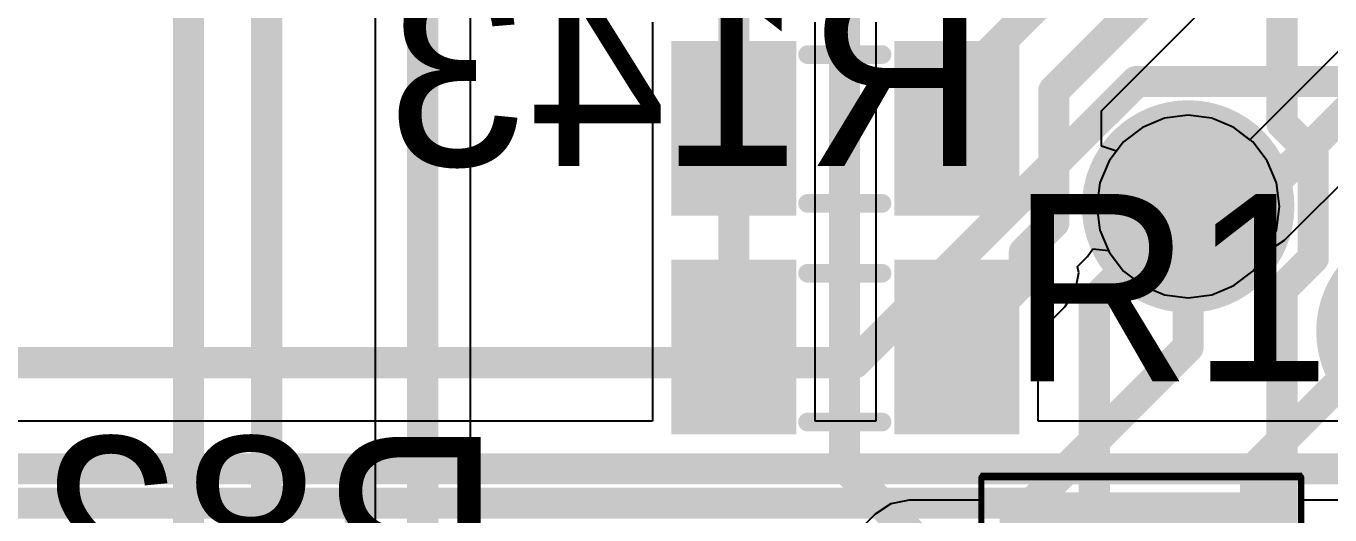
# Model space of a CAD drawing. Header units: millimetres. Extents: x 50.7 to 141.9, y 26.7 to 123.6.
# Drawn here: x 104.6 to 115.2, y 76.1 to 80.08 of the extents above; entities that cross this region are included whole.
import ezdxf

# ---------------------------------------------------------------- set-up
doc = ezdxf.new("R2010")
doc.units = ezdxf.units.MM
for name, color, linetype in [('BottomLayer', 5, 'Continuous'), ('BottomOverlay', 54, 'Continuous'), ('BottomPaste', 16, 'Continuous'), ('BottomSolder', 6, 'Continuous'), ('InternalPlane1', 76, 'Continuous'), ('InternalPlane3', 216, 'Continuous'), ('Mechanical15', 56, 'Continuous'), ('MidLayer1', 16, 'Continuous'), ('MidLayer2', 76, 'Continuous'), ('MidLayer3', 90, 'Continuous'), ('MidLayer4', 156, 'Continuous'), ('MultiLayer', 9, 'Continuous'), ('TopLayer', 1, 'Continuous'), ('TopOverlay', 2, 'Continuous'), ('TopPaste', 8, 'Continuous'), ('TopSolder', 216, 'Continuous')]:
    doc.layers.add(name, color=color, linetype=linetype)

msp = doc.modelspace()

# ---------------------------------------------------------------- linework, layer by layer
at = {"layer": 'BottomLayer'}
for p, q in [((113.342, 79.392), (114.528, 80.578)), ((115.852, 80.461), (114.548, 79.156)), ((109.692, 80.112), (109.692, 78.384)), ((111.012, 78.384), (111.012, 80.112)), ((111.506, 80.112), (111.506, 78.384)), ((114.829, 78.338), (116.058, 79.568)), ((113.342, 79.103), (113.342, 79.392)), ((113.854, 79.331), (113.675, 79.256)), ((114.046, 79.356), (113.854, 79.331)), ((114.238, 79.331), (114.046, 79.356)), ((114.417, 79.256), (114.238, 79.331)), ((113.675, 79.256), (113.521, 79.138)), ((114.548, 79.156), (114.417, 79.256)), ((113.463, 79.063), (113.342, 79.103)), ((113.521, 79.138), (113.463, 79.063)), ((109.692, 78.384), (109.692, 78.384)), ((109.692, 78.384), (109.692, 78.334)), ((111.012, 78.334), (111.012, 78.384)), ((111.012, 78.384), (111.012, 78.384)), ((111.012, 78.384), (111.012, 78.384)), ((111.506, 78.384), (111.506, 78.384)), ((111.506, 78.384), (111.506, 78.334)), ((109.692, 78.334), (109.692, 78.334)), ((109.692, 78.334), (109.692, 76.868)), ((111.012, 76.868), (111.012, 78.334)), ((111.012, 78.334), (111.012, 78.334)), ((111.506, 78.334), (111.506, 78.334)), ((111.506, 78.334), (111.506, 76.868)), ((113.228, 78.206), (113.27, 78.268)), ((113.27, 78.268), (113.397, 78.256)), ((113.397, 78.256), (113.403, 78.242)), ((113.403, 78.242), (113.521, 78.088)), ((114.571, 78.088), (114.689, 78.242)), ((114.689, 78.242), (114.694, 78.252)), ((114.694, 78.252), (114.703, 78.254)), ((114.703, 78.254), (114.829, 78.338)), ((113.147, 78.124), (113.228, 78.206)), ((113.128, 77.924), (113.157, 78.072)), ((113.157, 78.072), (113.147, 78.124)), ((113.157, 78.072), (113.157, 78.072)), ((113.521, 78.088), (113.675, 77.97)), ((114.417, 77.97), (114.571, 78.088)), ((113.043, 77.798), (113.128, 77.924)), ((113.675, 77.97), (113.854, 77.895)), ((114.238, 77.895), (114.417, 77.97)), ((113.854, 77.895), (114.046, 77.87)), ((114.046, 77.87), (114.238, 77.895)), ((112.827, 77.581), (113.043, 77.798)), ((112.827, 76.868), (112.827, 77.581)), ((109.692, 76.868), (104.494, 76.868)), ((111.506, 76.868), (111.012, 76.868)), ((115.494, 76.868), (112.827, 76.868))]:
    msp.add_line(p, q, dxfattribs=at)
at = {"layer": 'BottomLayer', "const_width": 0.254}
for points in [[(110.352, 79.248), (110.352, 81.153)], [(112.954, 79.553), (114.408, 81.007)], [(114.554, 78.613), (116.418, 80.477)], [(112.166, 79.598), (112.954, 80.386)], [(112.166, 79.248), (112.166, 79.598)], [(112.954, 78.481), (112.954, 79.553)], [(110.352, 77.47), (110.352, 79.248)], [(114.046, 78.613), (114.554, 78.613)], [(112.714, 78.241), (112.954, 78.481)], [(112.714, 78.127), (112.714, 78.241)], [(112.714, 78.127), (112.769, 78.072)], [(112.166, 77.47), (112.769, 78.072)], [(112.769, 78.072), (112.769, 78.072)], [(104.333, 76.479), (116.611, 76.479)], [(107.315, 74.041), (107.315, 76.479)]]:
    msp.add_lwpolyline(points, dxfattribs=at)
at = {"layer": 'BottomLayer'}
for points, const_width in [([(112.103, 79.598, 1), (112.23, 79.598, 1)], 0.127), ([(112.103, 79.598, 1), (112.23, 79.598, 1)], 0.127), ([(112.89, 79.553, 1), (113.017, 79.553, 1)], 0.127), ([(112.89, 79.553, 1), (113.017, 79.553, 1)], 0.127), ([(110.288, 79.248, 1), (110.415, 79.248, 1)], 0.127), ([(110.288, 79.248, 1), (110.415, 79.248, 1)], 0.127), ([(112.103, 79.248, 1), (112.23, 79.248, 1)], 0.127), ([(113.805, 78.613, 1), (114.287, 78.613, 1)], 0.483), ([(113.983, 78.613, 1), (114.109, 78.613, 1)], 0.127), ([(114.49, 78.613, 1), (114.618, 78.613, 1)], 0.127), ([(114.49, 78.613, 1), (114.618, 78.613, 1)], 0.127), ([(112.89, 78.481, 1), (113.017, 78.481, 1)], 0.127), ([(112.89, 78.481, 1), (113.017, 78.481, 1)], 0.127), ([(112.651, 78.241, 1), (112.778, 78.241, 1)], 0.127), ([(112.651, 78.241, 1), (112.778, 78.241, 1)], 0.127), ([(112.651, 78.127, 1), (112.778, 78.127, 1)], 0.127), ([(112.651, 78.127, 1), (112.778, 78.127, 1)], 0.127), ([(112.705, 78.072, 1), (112.832, 78.072, 1)], 0.127), ([(112.705, 78.072, 1), (112.832, 78.072, 1)], 0.127), ([(112.705, 78.072, 1), (112.832, 78.072, 1)], 0.127), ([(112.705, 78.072, 1), (112.832, 78.072, 1)], 0.127), ([(110.288, 77.47, 1), (110.415, 77.47, 1)], 0.127), ([(112.103, 77.47, 1), (112.23, 77.47, 1)], 0.127), ([(107.251, 76.479, 1), (107.379, 76.479, 1)], 0.127)]:
    msp.add_lwpolyline(points, format="xyb", close=True, dxfattribs=dict(at, const_width=const_width))
for points in [[(109.946, 78.638), (110.758, 78.638), (109.946, 79.858), (110.758, 79.858)], [(111.76, 78.638), (112.573, 78.638), (111.76, 79.858), (112.573, 79.858)], [(109.946, 76.86), (110.758, 76.86), (109.946, 78.08), (110.758, 78.08)], [(111.76, 76.86), (112.573, 76.86), (111.76, 78.08), (112.573, 78.08)]]:
    msp.add_solid(points, dxfattribs=at)
at = {"layer": 'BottomOverlay', "const_width": 0.152}
for points in [[(110.952, 79.848), (111.557, 79.848)], [(110.952, 78.638), (111.557, 78.638)], [(110.952, 78.07), (111.557, 78.07)], [(110.952, 76.86), (111.557, 76.86)]]:
    msp.add_lwpolyline(points, dxfattribs=at)
at = {"layer": 'BottomOverlay', "const_width": 0.0762}
for points in [[(110.914, 79.848, 1), (110.99, 79.848, 1)], [(111.519, 79.848, 1), (111.595, 79.848, 1)], [(110.914, 78.638, 1), (110.99, 78.638, 1)], [(111.519, 78.638, 1), (111.595, 78.638, 1)], [(110.914, 78.07, 1), (110.99, 78.07, 1)], [(111.519, 78.07, 1), (111.595, 78.07, 1)], [(110.914, 76.86, 1), (110.99, 76.86, 1)], [(111.519, 76.86, 1), (111.595, 76.86, 1)]]:
    msp.add_lwpolyline(points, format="xyb", close=True, dxfattribs=at)
at = {"layer": 'BottomPaste'}
for points in [[(109.946, 78.638), (110.758, 78.638), (109.946, 79.858), (110.758, 79.858)], [(111.76, 78.638), (112.573, 78.638), (111.76, 79.858), (112.573, 79.858)], [(109.946, 76.86), (110.758, 76.86), (109.946, 78.08), (110.758, 78.08)], [(111.76, 76.86), (112.573, 76.86), (111.76, 78.08), (112.573, 78.08)]]:
    msp.add_solid(points, dxfattribs=at)
at = {"layer": 'BottomSolder', "const_width": 0.584}
msp.add_lwpolyline([(113.754, 78.613, 1), (114.338, 78.613, 1)], format="xyb", close=True, dxfattribs=at)
at = {"layer": 'BottomSolder'}
for points in [[(109.844, 78.537), (110.86, 78.537), (109.844, 79.959), (110.86, 79.959)], [(111.658, 78.537), (112.674, 78.537), (111.658, 79.959), (112.674, 79.959)], [(109.844, 76.759), (110.86, 76.759), (109.844, 78.181), (110.86, 78.181)], [(111.658, 76.759), (112.674, 76.759), (111.658, 78.181), (112.674, 78.181)]]:
    msp.add_solid(points, dxfattribs=at)
at = {"layer": 'InternalPlane1', "const_width": 0.864}
for points in [[(113.614, 78.613, 1), (114.478, 78.613, 1)], [(115.519, 77.597, 1), (116.383, 77.597, 1)]]:
    msp.add_lwpolyline(points, format="xyb", close=True, dxfattribs=at)
at = {"layer": 'InternalPlane3', "const_width": 0.864}
for points in [[(113.614, 78.613, 1), (114.478, 78.613, 1)], [(115.519, 77.597, 1), (116.383, 77.597, 1)]]:
    msp.add_lwpolyline(points, format="xyb", close=True, dxfattribs=at)
at = {"layer": 'Mechanical15', "const_width": 0.05}
for points in [[(112.365, 74.211), (112.365, 76.411)], [(112.365, 76.411), (114.965, 76.411)], [(114.965, 74.211), (114.965, 76.411)]]:
    msp.add_lwpolyline(points, dxfattribs=at)
at = {"layer": 'Mechanical15', "const_width": 0.025}
for points in [[(112.353, 76.411, 1), (112.377, 76.411, 1)], [(112.353, 76.411, 1), (112.377, 76.411, 1)], [(114.953, 76.411, 1), (114.977, 76.411, 1)], [(114.953, 76.411, 1), (114.977, 76.411, 1)]]:
    msp.add_lwpolyline(points, format="xyb", close=True, dxfattribs=at)
at = {"layer": 'MidLayer1', "const_width": 0.254}
for points in [[(111.339, 77.343), (113.625, 79.629)], [(113.625, 79.629), (116.967, 79.629)], [(114.046, 77.47), (114.046, 78.613)], [(114.594, 76.494), (115.824, 77.724)], [(112.776, 76.2), (114.046, 77.47)], [(91.273, 77.343), (111.339, 77.343)], [(114.594, 74.93), (114.594, 76.494)], [(95.123, 76.2), (112.776, 76.2)]]:
    msp.add_lwpolyline(points, dxfattribs=at)
at = {"layer": 'MidLayer1'}
for points, const_width in [([(113.562, 79.629, 1), (113.689, 79.629, 1)], 0.127), ([(113.562, 79.629, 1), (113.689, 79.629, 1)], 0.127), ([(113.805, 78.613, 1), (114.287, 78.613, 1)], 0.483), ([(113.983, 78.613, 1), (114.109, 78.613, 1)], 0.127), ([(113.983, 77.47, 1), (114.109, 77.47, 1)], 0.127), ([(113.983, 77.47, 1), (114.109, 77.47, 1)], 0.127), ([(111.276, 77.343, 1), (111.403, 77.343, 1)], 0.127), ([(111.276, 77.343, 1), (111.403, 77.343, 1)], 0.127), ([(114.53, 76.494, 1), (114.657, 76.494, 1)], 0.127), ([(114.53, 76.494, 1), (114.657, 76.494, 1)], 0.127), ([(112.713, 76.2, 1), (112.84, 76.2, 1)], 0.127), ([(112.713, 76.2, 1), (112.84, 76.2, 1)], 0.127)]:
    msp.add_lwpolyline(points, format="xyb", close=True, dxfattribs=dict(at, const_width=const_width))
at = {"layer": 'MidLayer2', "const_width": 0.254}
for points in [[(111.252, 76.494), (111.252, 99.568)], [(105.918, 67.691), (105.918, 89.154)], [(106.553, 68.869), (106.553, 86.995)], [(114.808, 79.288), (114.808, 80.772)], [(114.808, 79.288), (115.062, 79.034)], [(115.062, 78.192), (115.062, 79.034)], [(113.284, 77.851), (114.046, 78.613)], [(114.808, 77.938), (115.062, 78.192)], [(114.808, 75.271), (114.808, 77.938)], [(113.284, 66), (113.284, 77.851)], [(111.252, 76.494), (112.141, 75.605)]]:
    msp.add_lwpolyline(points, dxfattribs=at)
at = {"layer": 'MidLayer2'}
for points, const_width in [([(114.745, 79.288, 1), (114.871, 79.288, 1)], 0.127), ([(114.745, 79.288, 1), (114.871, 79.288, 1)], 0.127), ([(113.805, 78.613, 1), (114.287, 78.613, 1)], 0.483), ([(114.999, 79.034, 1), (115.126, 79.034, 1)], 0.127), ([(114.999, 79.034, 1), (115.126, 79.034, 1)], 0.127), ([(113.983, 78.613, 1), (114.109, 78.613, 1)], 0.127), ([(114.999, 78.192, 1), (115.126, 78.192, 1)], 0.127), ([(114.999, 78.192, 1), (115.126, 78.192, 1)], 0.127), ([(114.745, 77.938, 1), (114.871, 77.938, 1)], 0.127), ([(114.745, 77.938, 1), (114.871, 77.938, 1)], 0.127), ([(113.221, 77.851, 1), (113.347, 77.851, 1)], 0.127), ([(113.221, 77.851, 1), (113.347, 77.851, 1)], 0.127), ([(111.189, 76.494, 1), (111.316, 76.494, 1)], 0.127), ([(111.189, 76.494, 1), (111.316, 76.494, 1)], 0.127)]:
    msp.add_lwpolyline(points, format="xyb", close=True, dxfattribs=dict(at, const_width=const_width))
at = {"layer": 'MidLayer3'}
for p, q in [((113.854, 79.331), (113.675, 79.256)), ((114.046, 79.356), (113.854, 79.331)), ((114.238, 79.331), (114.046, 79.356)), ((114.417, 79.256), (114.238, 79.331)), ((113.675, 79.256), (113.521, 79.138)), ((114.571, 79.138), (114.417, 79.256)), ((113.521, 79.138), (113.403, 78.984)), ((114.689, 78.984), (114.571, 79.138)), ((113.403, 78.984), (113.328, 78.805)), ((114.764, 78.805), (114.689, 78.984)), ((113.328, 78.805), (113.303, 78.613)), ((114.789, 78.613), (114.764, 78.805)), ((113.303, 78.613), (113.328, 78.421)), ((114.764, 78.421), (114.789, 78.613)), ((113.328, 78.421), (113.403, 78.242)), ((114.689, 78.242), (114.764, 78.421)), ((113.403, 78.242), (113.521, 78.088)), ((114.571, 78.088), (114.689, 78.242)), ((113.521, 78.088), (113.675, 77.97)), ((114.417, 77.97), (114.571, 78.088)), ((113.675, 77.97), (113.854, 77.895)), ((114.238, 77.895), (114.417, 77.97)), ((113.854, 77.895), (114.046, 77.87)), ((114.046, 77.87), (114.238, 77.895))]:
    msp.add_line(p, q, dxfattribs=at)
at = {"layer": 'MidLayer3', "const_width": 0.483}
msp.add_lwpolyline([(113.805, 78.613, 1), (114.287, 78.613, 1)], format="xyb", close=True, dxfattribs=at)
at = {"layer": 'MidLayer4'}
for p, q in [((113.854, 79.331), (113.675, 79.256)), ((114.046, 79.356), (113.854, 79.331)), ((114.238, 79.331), (114.046, 79.356)), ((114.417, 79.256), (114.238, 79.331)), ((113.675, 79.256), (113.521, 79.138)), ((114.571, 79.138), (114.417, 79.256)), ((113.521, 79.138), (113.403, 78.984)), ((114.689, 78.984), (114.571, 79.138)), ((113.403, 78.984), (113.328, 78.805)), ((114.764, 78.805), (114.689, 78.984)), ((113.328, 78.805), (113.303, 78.613)), ((114.789, 78.613), (114.764, 78.805)), ((113.303, 78.613), (113.328, 78.421)), ((114.764, 78.421), (114.789, 78.613)), ((113.328, 78.421), (113.403, 78.242)), ((114.689, 78.242), (114.764, 78.421)), ((113.403, 78.242), (113.521, 78.088)), ((114.571, 78.088), (114.689, 78.242)), ((113.521, 78.088), (113.675, 77.97)), ((114.417, 77.97), (114.571, 78.088)), ((113.675, 77.97), (113.854, 77.895)), ((114.238, 77.895), (114.417, 77.97)), ((113.854, 77.895), (114.046, 77.87)), ((114.046, 77.87), (114.238, 77.895))]:
    msp.add_line(p, q, dxfattribs=at)
at = {"layer": 'MidLayer4', "const_width": 0.483}
msp.add_lwpolyline([(113.805, 78.613, 1), (114.287, 78.613, 1)], format="xyb", close=True, dxfattribs=at)
at = {"layer": 'MultiLayer', "const_width": 0.483}
msp.add_lwpolyline([(113.805, 78.613, 1), (114.287, 78.613, 1)], format="xyb", close=True, dxfattribs=at)
at = {"layer": 'TopLayer'}
for p, q in [((108.211, 72.291), (108.211, 86.868)), ((107.435, 80.688), (107.435, 71.397)), ((113.854, 79.331), (113.675, 79.256)), ((114.046, 79.356), (113.854, 79.331)), ((114.238, 79.331), (114.046, 79.356)), ((114.417, 79.256), (114.238, 79.331)), ((113.675, 79.256), (113.521, 79.138)), ((114.571, 79.138), (114.417, 79.256)), ((113.521, 79.138), (113.403, 78.984)), ((114.689, 78.984), (114.571, 79.138)), ((113.403, 78.984), (113.328, 78.805)), ((114.764, 78.805), (114.689, 78.984)), ((113.328, 78.805), (113.303, 78.613)), ((114.789, 78.613), (114.764, 78.805)), ((113.303, 78.613), (113.328, 78.421)), ((114.764, 78.421), (114.789, 78.613)), ((113.328, 78.421), (113.403, 78.242)), ((114.689, 78.242), (114.764, 78.421)), ((113.403, 78.242), (113.521, 78.088)), ((114.571, 78.088), (114.689, 78.242)), ((113.521, 78.088), (113.675, 77.97)), ((114.417, 77.97), (114.571, 78.088)), ((113.675, 77.97), (113.854, 77.895)), ((114.238, 77.895), (114.417, 77.97)), ((113.854, 77.895), (114.046, 77.87)), ((114.046, 77.87), (114.238, 77.895)), ((114.969, 76.44), (112.361, 76.44)), ((112.361, 76.44), (112.361, 76.224)), ((114.969, 76.224), (114.969, 76.44)), ((111.777, 76.224), (111.628, 76.195)), ((112.361, 76.224), (111.777, 76.224)), ((116.91, 76.224), (114.969, 76.224)), ((111.628, 76.195), (111.502, 76.111)), ((111.502, 76.111), (111.296, 75.904))]:
    msp.add_line(p, q, dxfattribs=at)
at = {"layer": 'TopLayer', "const_width": 0.254}
msp.add_lwpolyline([(107.823, 71.009), (107.823, 86.868)], dxfattribs=at)
at = {"layer": 'TopLayer', "const_width": 0.483}
msp.add_lwpolyline([(113.805, 78.613, 1), (114.287, 78.613, 1)], format="xyb", close=True, dxfattribs=at)
at = {"layer": 'TopLayer'}
msp.add_solid([(112.615, 75.486), (114.715, 75.486), (112.615, 76.186), (114.715, 76.186)], dxfattribs=at)
at = {"layer": 'TopPaste'}
msp.add_solid([(112.615, 75.486), (114.715, 75.486), (112.615, 76.186), (114.715, 76.186)], dxfattribs=at)
at = {"layer": 'TopSolder', "const_width": 0.584}
msp.add_lwpolyline([(113.754, 78.613, 1), (114.338, 78.613, 1)], format="xyb", close=True, dxfattribs=at)
at = {"layer": 'TopSolder'}
msp.add_solid([(112.513, 75.384), (114.817, 75.384), (112.513, 76.288), (114.817, 76.288)], dxfattribs=at)

# ---------------------------------------------------------------- texts
at = {"layer": 'BottomOverlay', "text_generation_flag": 2}
for s, p in [('R143', (112.409, 78.943)), ('R82', (108.462, 75.215))]:
    msp.add_text(s, height=1.524, dxfattribs=at).set_placement(p)
at = {"layer": 'TopOverlay'}
msp.add_text('R1', height=1.524, dxfattribs=at).set_placement((112.598, 77.191))

doc.saveas('drawing.dxf')
